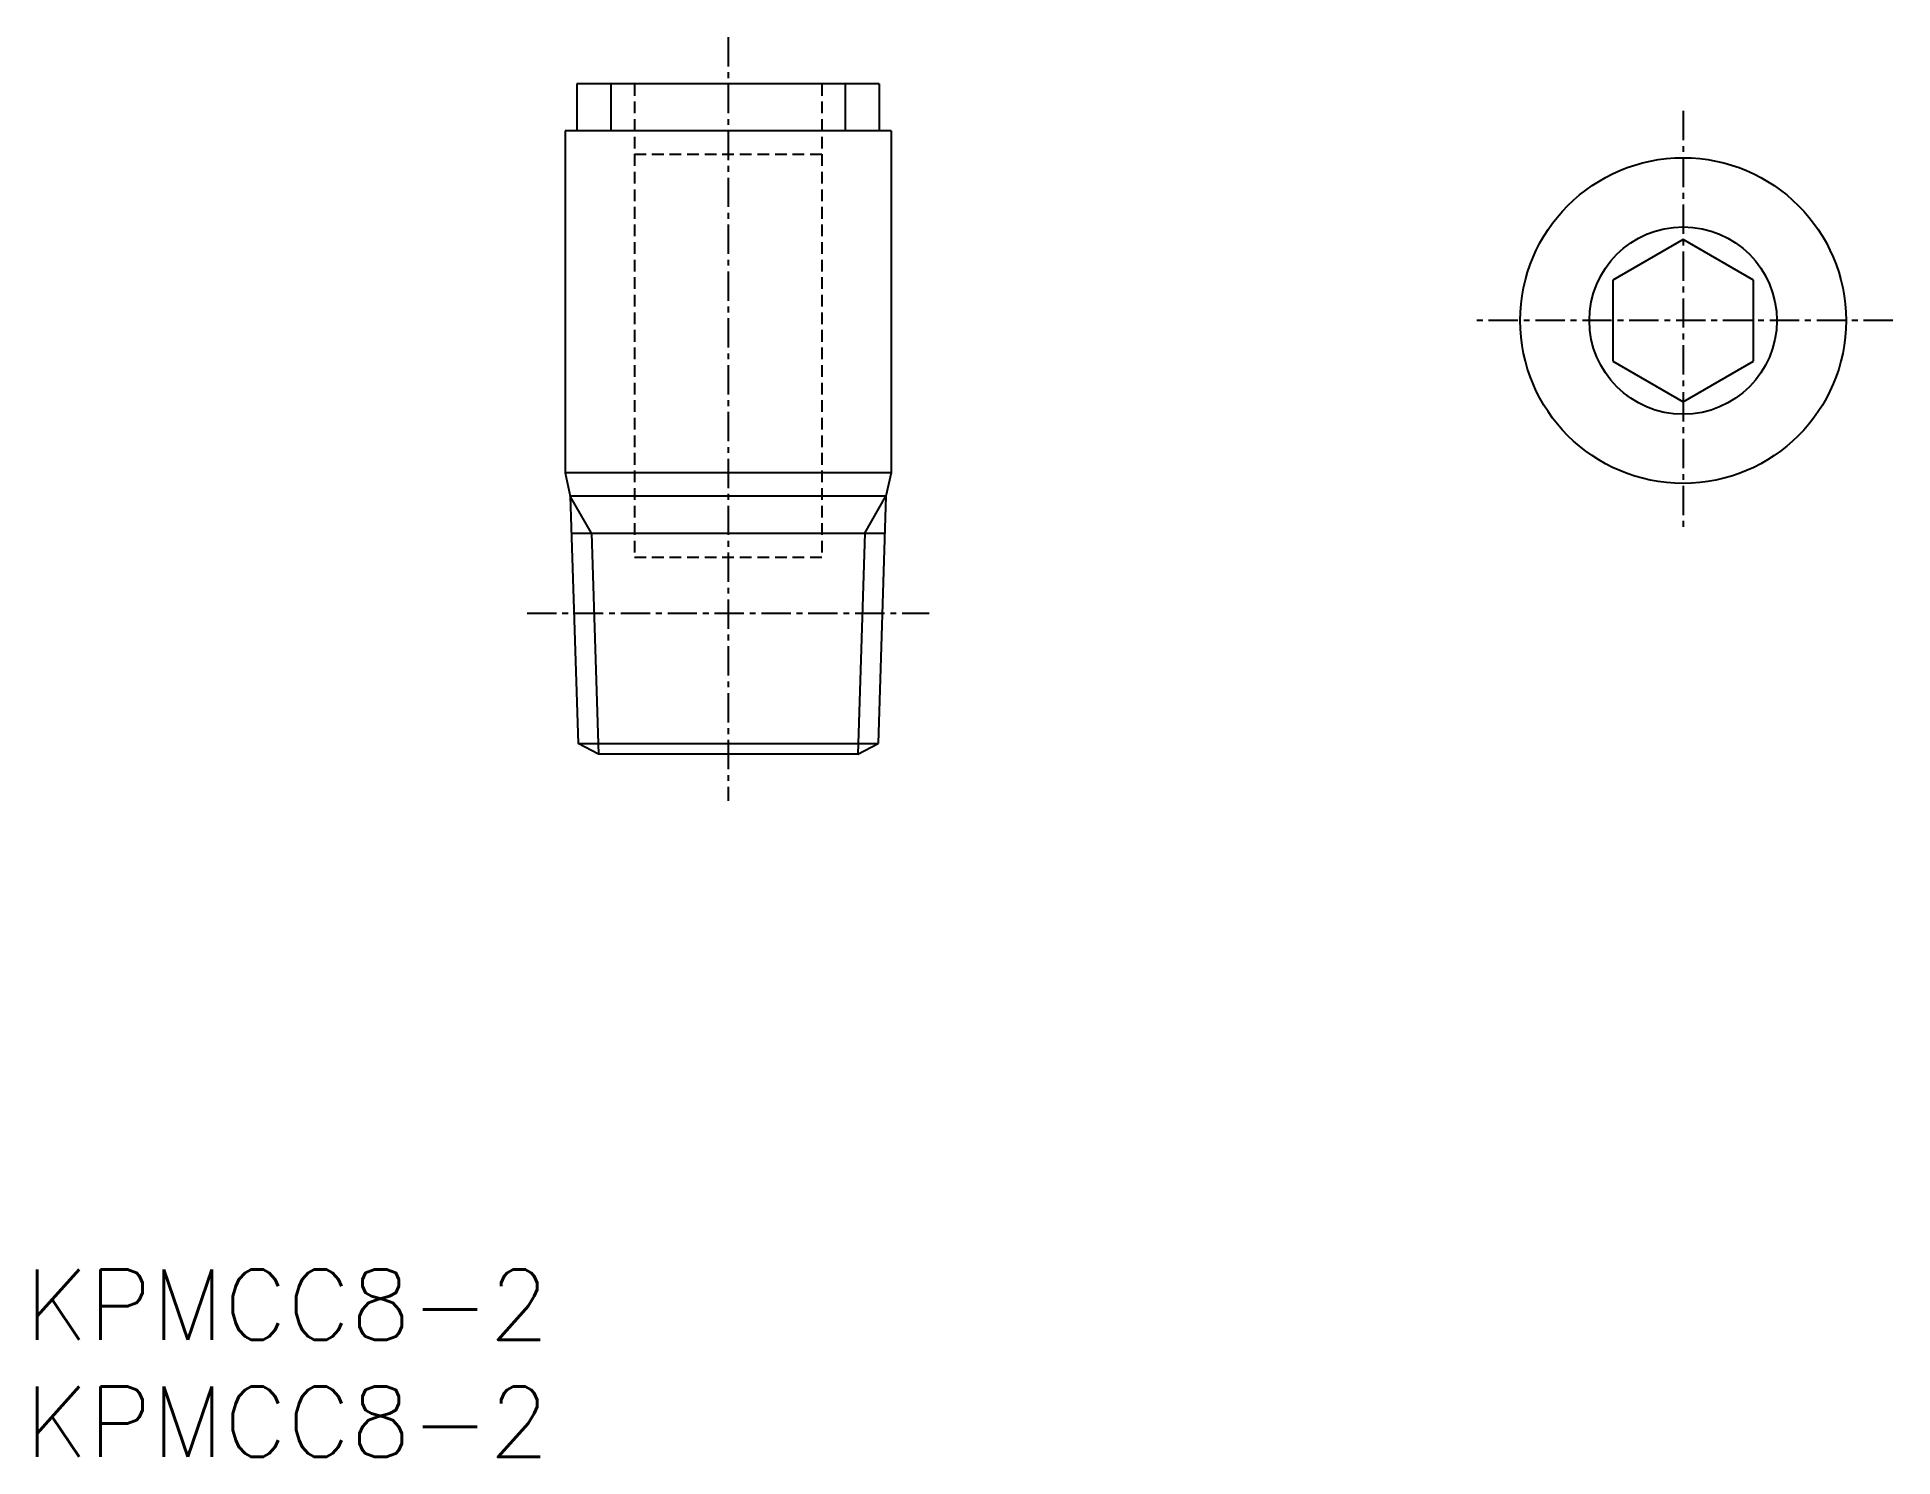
# Model space of a CAD drawing. Extents: x 0.5 to 79.7, y 0 to 60.6.
import ezdxf

# ---------------------------------------------------------------- set-up
doc = ezdxf.new("R2010")
doc.units = 0
doc.linetypes.add('CENTER', pattern=[2, 1.25, -0.25, 0.25, -0.25])
doc.linetypes.add('DASHED', pattern=[0.75, 0.5, -0.25])
doc.layers.get('0').update_dxf_attribs({"linetype": 'CONTINUOUS'})
doc.layers.add('CENTER', color=1, linetype='CENTER')
doc.styles.get("Standard").update_dxf_attribs({"font": 'txt.shx'})

# ---------------------------------------------------------------- blocks, each defined once
blk = doc.blocks.new('*U9')
at = {"color": 7, "linetype": 'CONTINUOUS'}
blk.add_text('KPMCC8-2', height=3, dxfattribs=at).set_placement((0, 0))
blk = doc.blocks.new('*U10')
at = {"color": 7, "linetype": 'CONTINUOUS'}
blk.add_text('KPMCC8-2', height=3, dxfattribs=at).set_placement((0, 5))

msp = doc.modelspace()

# ---------------------------------------------------------------- linework, layer by layer
at = {"color": 7, "linetype": 'CONTINUOUS'}
for p, q in [((36.45, 58.6), (23.55, 58.6)), ((23.55, 58.6), (23.55, 56.6)), ((25, 58.6), (25, 56.6)), ((35, 58.6), (35, 56.6)), ((36.45, 58.6), (36.45, 56.6)), ((36.95, 56.6), (23.05, 56.6)), ((23.05, 56.6), (23.05, 42)), ((36.95, 56.6), (36.95, 42)), ((70.749, 51.964), (67.749, 50.232)), ((73.749, 50.232), (70.749, 51.964)), ((67.749, 50.232), (67.749, 46.768)), ((73.749, 46.768), (73.749, 50.232)), ((67.749, 46.768), (70.749, 45.036)), ((70.749, 45.036), (73.749, 46.768)), ((36.95, 42), (23.05, 42)), ((23.05, 42), (23.266, 41)), ((36.95, 42), (36.734, 41)), ((23.266, 41), (23.595, 30.453)), ((36.734, 41), (23.266, 41)), ((24.171, 39.433), (23.266, 41)), ((35.829, 39.433), (36.734, 41)), ((36.734, 41), (36.405, 30.453)), ((23.315, 39.433), (36.685, 39.433)), ((24.171, 39.433), (24.465, 30)), ((35.829, 39.433), (35.535, 30)), ((24.465, 30), (23.595, 30.453)), ((23.595, 30.453), (36.405, 30.453)), ((35.535, 30), (36.405, 30.453)), ((35.535, 30), (24.465, 30))]:
    msp.add_line(p, q, dxfattribs=at)
at = {"color": 3, "linetype": 'DASHED'}
for p, q in [((26, 58.6), (26, 38.4)), ((34, 58.6), (34, 38.4)), ((26, 55.6), (34, 55.6)), ((26, 38.4), (34, 38.4))]:
    msp.add_line(p, q, dxfattribs=at)
at = {"color": 7, "linetype": 'CONTINUOUS'}
msp.add_circle((70.749, 48.5), 6.95, dxfattribs=at)
at = {"color": 3, "linetype": 'CONTINUOUS'}
msp.add_circle((70.749, 48.5), 4, dxfattribs=at)
at = {"layer": 'CENTER', "color": 1, "linetype": 'CENTER'}
for p, q in [((30, 60.6), (30, 28)), ((70.749, 57.45), (70.749, 39.55)), ((79.699, 48.5), (61.799, 48.5)), ((21.421, 36.01), (38.579, 36.01))]:
    msp.add_line(p, q, dxfattribs=at)

# ---------------------------------------------------------------- block references
at = {"color": 7, "linetype": 'CONTINUOUS'}
for name in ['*U10', '*U9']:
    msp.add_blockref(name, (0, 0), dxfattribs=at)

doc.saveas('drawing.dxf')
